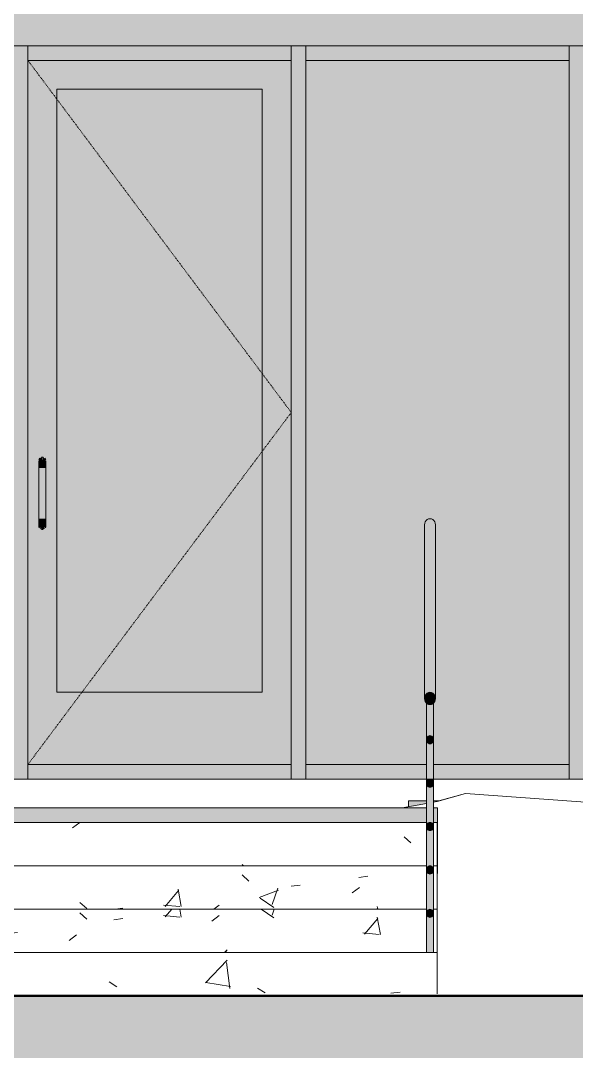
# Model space of a CAD drawing. Header units: inches. Extents: x 1750 to 7619, y -360 to 620.
# Drawn here: x 5847.7 to 5924.5, y -37.7 to 104.9 of the extents above; entities that cross this region are included whole.
import ezdxf

# ---------------------------------------------------------------- set-up
doc = ezdxf.new("R2010")
doc.units = ezdxf.units.IN
doc.header["$MEASUREMENT"] = 0
for name, pattern in [('Aligning Line 1_8_', [0.25, 0.125, -0.125]), ('Dash 1_16_', [0.125, 0.0625, -0.0625]), ('Grid Line 1_2_', [0.875, 0.5, -0.125, 0.125, -0.125])]:
    doc.linetypes.add(name, pattern=pattern)
for name, color, linetype, lineweight in [('0-4', 10, 'Continuous', 5), ('A-DOOR', 31, 'Continuous', 13), ('A-DOOR-1', 31, 'Continuous', 9), ('A-DOOR-2', 31, 'Dash 1_16_', 9), ('A-DOOR-FRAM', 31, 'Continuous', 9), ('A-DOOR-FRAM-1', 31, 'Continuous', 13), ('A-DOOR-GLAZ-1', 31, 'Continuous', 13), ('A-FLOR', 192, 'Continuous', 13), ('A-FLOR-4', 192, 'Continuous', 5), ('A-FLOR-HRAL', 11, 'Continuous', 9), ('A-FLOR-LEVL-1', 51, 'Grid Line 1_2_', 9), ('A-GLAZ-CURT', 52, 'Continuous', 9), ('A-GLAZ-CWMG', 51, 'Continuous', 9), ('A-WALL-PATT-1', 251, 'Continuous', 9), ('C-TOPO', 7, 'Continuous', 9), ('C-TOPO-1', 250, 'Continuous', 50), ('G-ANNO-SYMB', 111, 'Aligning Line 1_8_', 9), ('G-ANNO-SYMB-2', 147, 'Aligning Line 1_8_', 9), ('S-FNDN-2', 9, 'Continuous', 5), ('S-FNDN-3', 50, 'Continuous', 13), ('S-STRS', 31, 'Continuous', 9), ('S-STRS-1', 251, 'Continuous', 9)]:
    doc.layers.add(name, color=color, linetype=linetype, lineweight=lineweight)

# ---------------------------------------------------------------- blocks, each defined once
blk = doc.blocks.new('CTR - 2nd Phase_rvt-2-BUILDING ELEVATION - NORTH')
at = {"layer": 'A-FLOR-LEVL-1'}
for p, q in [((-12558.48, 0), (-9609.49, 0)), ((-12558.48, -30), (-9609.49, -30))]:
    blk.add_line(p, q, dxfattribs=at)
blk = doc.blocks.new('CTR  - Topography_rvt-2-BUILDING ELEVATION - NORTH')
at = {"layer": 'C-TOPO'}
h = blk.add_hatch(dxfattribs=at)
h.set_pattern_fill('FP_65', color=256, style=0, pattern_type=2)
h.set_pattern_definition([(0, (12, 0), (24, 24), [24, -24]), (0, (12, 9), (24, 24), [24, -24]), (0, (12, 18), (24, 24), [24, -24]), (90, (15, 21), (-24, 24), [24, -24]), (90, (24, 21), (-24, 24), [24, -24]), (90, (33, 21), (-24, 24), [24, -24])])
h.paths.add_polyline_path([(-10823.04, -206.54), (-9706.16, -206.54), (-9706.16, 4.74), (-9718.03, 4.58), (-9757.05, 2.34), (-9768.24, 2.24), (-9791.25, 0.22), (-9799.61, -1), (-9821.95, -1), (-9826.28, -1.52), (-9893.34, -4.3), (-9896.52, -5.01), (-9915.25, -12.61), (-9950.42, -20.49), (-9956.61, -23), (-10060.1, -17.59), (-10091.21, -21.29), (-10136.73, -22.08), (-10164.02, -22.65), (-10280.77, -24.57), (-10370.76, -26.59), (-10412.87, -26.71), (-10450.41, -27.55), (-10486.95, -27.6), (-10517.54, -27.24), (-10526.34, -27.22), (-10534.89, -27.12), (-10585.35, -27.54), (-10642.59, -27.26), (-10678.15, -26.98), (-10823.04, -29.95), (-10859.39, -30), (-12461.79, -30), (-12461.79, -206.54), (-10839.09, -206.54)], flags=0)
for p, q in [((-11299.01, -3.1), (-11295.09, -2)), ((-11295.09, -2), (-11298.78, -3.03)), ((-11298.78, -3.03), (-11295.09, -2)), ((-11295.09, -2), (-11200.11, -9)), ((-11303.85, -4), (-11300.51, -3.38)), ((-11299.51, -3.19), (-11299.01, -3.1)), ((-11298.78, -3.03), (-11299.01, -3.01)), ((-11299.01, -3.01), (-11299.01, -3.1)), ((-11299.01, -3.01), (-11299.01, -3.1)), ((-11299.01, -3.01), (-11299.01, -3.1)), ((-11299.01, -3.01), (-11298.78, -3.03)), ((-11299.01, -3.01), (-11298.78, -3.03)), ((-11298.78, -3.03), (-11299.01, -3.1)), ((-11299.01, -3.1), (-11298.78, -3.03)), ((-11276.33, -30), (-11368.78, -30))]:
    blk.add_line(p, q, dxfattribs=at)
at = {"layer": 'C-TOPO-1'}
blk.add_line((-11276.33, -30), (-11368.78, -30), dxfattribs=at)
blk = doc.blocks.new('CTR - 1st Phase - Common Walls_rvt-2-BUILDING ELEVATION - NORTH')
at = {"layer": 'S-FNDN-2'}
h = blk.add_hatch(color=256, dxfattribs=at)
h.paths.add_polyline_path([(-11084.93, -21.22), (-11082.53, -21.04), (-11089.32, -20.47), (-11085.01, -21.21)], flags=0)
h.paths.add_polyline_path([(-11302.99, -3.84), (-11300.51, -3.38), (-11300.51, -3.01), (-11302.99, -3.01), (-11302.99, -3.1)], flags=0)
h.paths.add_polyline_path([(-11299.51, -3.19), (-11298.78, -3.03), (-11299.51, -3.01), (-11299.51, -3.1)], flags=0)
at = {"layer": 'A-FLOR-LEVL-1'}
for p, q in [((-12558.48, 0), (-9609.49, 0)), ((-12558.48, -30), (-9609.49, -30))]:
    blk.add_line(p, q, dxfattribs=at)
at = {"layer": 'G-ANNO-SYMB-2'}
blk.add_line((-9706.16, 0), (-12461.79, 0), dxfattribs=at)
at = {"layer": 'S-FNDN-3'}
for p, q in [((-11300.51, -3.01), (-11302.99, -3.01)), ((-11302.99, -3.01), (-11302.99, -3.8)), ((-11299.01, -3.01), (-11299.51, -3.01)), ((-11298.78, -3.03), (-11299.01, -3.01))]:
    blk.add_line(p, q, dxfattribs=at)
blk = doc.blocks.new('CTR - 1st Phase -Stairs _ Elevators_rvt-2-BUILDING ELEVATION - NORTH')
at = {"layer": 'A-FLOR-LEVL-1'}
for p, q in [((-12558.48, 0), (-9609.49, 0)), ((-12558.48, -30), (-9609.49, -30))]:
    blk.add_line(p, q, dxfattribs=at)
blk = doc.blocks.new('System Panel - Glazed-2110446-BUILDING ELEVATION - NORTH')
at = {"layer": 'A-GLAZ-CURT'}
blk.add_hatch(color=256, dxfattribs=at).paths.add_polyline_path([(-11242.38, 2), (-11242.38, 99.38), (-11278.78, 99.38), (-11278.78, 2), (-11256.2, 2)], flags=0)
blk = doc.blocks.new('Storefront_Entry_Door-_Single_7051 - Store Front Single Door-2110447-BUILDING ELEVATION - NORTH')
at = {"layer": 'A-DOOR'}
h = blk.add_hatch(color=256, dxfattribs=at)
h.paths.add_polyline_path([(-11353.71, 43), (-11353.58, 43), (-11353.61, 44.46), (-11353.77, 44.46), (-11353.93, 44.35), (-11353.93, 44.31), (-11354.07, 44.05), (-11354.08, 43.81), (-11354.01, 43), (-11353.83, 43)], flags=0)
h.paths.add_polyline_path([(-11353.81, 44.32), (-11353.61, 44.35), (-11353.81, 44.32)], flags=0)
for points in [[(-11353.23, 43), (-11353.1, 43), (-11353.14, 44.19), (-11353.39, 44.46), (-11353.48, 44.48), (-11353.58, 44.41), (-11353.58, 43), (-11353.33, 43)], [(-11354.08, 36), (-11353.58, 36), (-11353.58, 43), (-11354.08, 43), (-11354.08, 39.89)], [(-11353.1, 36), (-11353.08, 36), (-11353.1, 43), (-11353.58, 43), (-11353.58, 36), (-11353.15, 36)]]:
    blk.add_hatch(color=256, dxfattribs=at).paths.add_polyline_path(points, flags=0)
h = blk.add_hatch(color=256, dxfattribs=at)
h.paths.add_polyline_path([(-11353.71, 34.52), (-11353.58, 34.59), (-11353.59, 34.65), (-11353.99, 34.72), (-11353.83, 34.57), (-11353.77, 34.54)], flags=0)
h.paths.add_polyline_path([(-11353.58, 34.64), (-11353.58, 36), (-11354.08, 36), (-11354.07, 35.68), (-11354.05, 34.91), (-11353.95, 34.76), (-11353.59, 34.65)], flags=0)
h = blk.add_hatch(color=256, dxfattribs=at)
h.paths.add_polyline_path([(-11353.45, 34.52), (-11353.23, 34.65), (-11353.17, 34.77), (-11353.58, 34.64), (-11353.58, 34.54)], flags=0)
h.paths.add_polyline_path([(-11353.58, 34.64), (-11353.15, 34.82), (-11353.09, 35.08), (-11353.08, 35.34), (-11353.1, 36), (-11353.58, 36), (-11353.58, 34.65)], flags=0)
at = {"layer": 'A-DOOR-FRAM-1'}
h = blk.add_hatch(color=256, dxfattribs=at)
h.paths.add_polyline_path([(-11342.32, 2), (-11319.18, 2), (-11319.18, 99.38), (-11355.58, 99.38), (-11355.58, 2), (-11351.58, 2)], flags=0)
h.paths.add_polyline_path([(-11342.32, 12), (-11351.58, 12), (-11351.58, 95.38), (-11323.18, 95.38), (-11323.18, 12)], flags=0)
h.paths.add_polyline_path([(-11353.45, 34.52), (-11353.58, 34.54), (-11353.77, 34.54), (-11353.93, 34.65), (-11354.01, 34.82), (-11354.07, 35.08), (-11354.08, 35.34), (-11354.08, 36), (-11354.05, 44.15), (-11353.81, 44.44), (-11353.68, 44.48), (-11353.48, 44.48), (-11353.39, 44.46), (-11353.23, 44.35), (-11353.23, 44.31), (-11353.09, 44.05), (-11353.08, 43.81), (-11353.08, 43), (-11353.12, 34.9), (-11353.24, 34.64), (-11353.39, 34.54)], flags=0)
h.paths.add_polyline_path([(-11353.35, 44.32), (-11353.54, 44.35), (-11353.39, 44.33)], flags=0)
at = {"layer": 'A-DOOR-GLAZ-1'}
blk.add_hatch(color=256, dxfattribs=at).paths.add_polyline_path([(-11351.58, 12), (-11323.18, 12), (-11323.18, 95.38), (-11351.58, 95.38), (-11351.58, 12.49)], flags=0)
at = {"layer": 'A-DOOR-1'}
for p, q in [((-11354.08, 43), (-11354.08, 36)), ((-11353.08, 36), (-11353.08, 43))]:
    blk.add_line(p, q, dxfattribs=at)
at = {"layer": 'A-DOOR-1', "flags": 128}
for points in [[(-11354.08, 44), (-11354.08, 44), (-11354.08, 44), (-11354.08, 43.99), (-11354.08, 43.99), (-11354.08, 43.98), (-11354.08, 43.97), (-11354.08, 43.96), (-11354.08, 43.95), (-11354.08, 43.94), (-11354.08, 43.92), (-11354.08, 43.9), (-11354.08, 43.89), (-11354.08, 43.87), (-11354.08, 43.85), (-11354.08, 43.83), (-11354.08, 43.8), (-11354.08, 43.78), (-11354.08, 43.75), (-11354.08, 43.72), (-11354.08, 43.7), (-11354.08, 43.67), (-11354.08, 43.64), (-11354.08, 43.61), (-11354.08, 43.57), (-11354.08, 43.54), (-11354.08, 43.51), (-11354.08, 43.47), (-11354.08, 43.44), (-11354.08, 43.4), (-11354.08, 43.36), (-11354.08, 43.32), (-11354.08, 43.29), (-11354.08, 43.25), (-11354.08, 43.21), (-11354.08, 43.17), (-11354.08, 43.13), (-11354.08, 43.09), (-11354.08, 43.05), (-11354.08, 43.01), (-11354.08, 43)], [(-11353.08, 43), (-11353.08, 43.04), (-11353.08, 43.08), (-11353.08, 43.12), (-11353.08, 43.16), (-11353.08, 43.2), (-11353.08, 43.24), (-11353.08, 43.28), (-11353.08, 43.31), (-11353.08, 43.35), (-11353.08, 43.39), (-11353.08, 43.43), (-11353.08, 43.46), (-11353.08, 43.5), (-11353.08, 43.53), (-11353.08, 43.56), (-11353.08, 43.6), (-11353.08, 43.63), (-11353.08, 43.66), (-11353.08, 43.69), (-11353.08, 43.72), (-11353.08, 43.74), (-11353.08, 43.77), (-11353.08, 43.8), (-11353.08, 43.82), (-11353.08, 43.84), (-11353.08, 43.86), (-11353.08, 43.88), (-11353.08, 43.9), (-11353.08, 43.92), (-11353.08, 43.93), (-11353.08, 43.95), (-11353.08, 43.96), (-11353.08, 43.97), (-11353.08, 43.98), (-11353.08, 43.99), (-11353.08, 43.99), (-11353.08, 44), (-11353.08, 44), (-11353.08, 44)], [(-11354.08, 36), (-11354.08, 35.96), (-11354.08, 35.92), (-11354.08, 35.88), (-11354.08, 35.84), (-11354.08, 35.8), (-11354.08, 35.76), (-11354.08, 35.72), (-11354.08, 35.69), (-11354.08, 35.65), (-11354.08, 35.61), (-11354.08, 35.57), (-11354.08, 35.54), (-11354.08, 35.5), (-11354.08, 35.47), (-11354.08, 35.44), (-11354.08, 35.4), (-11354.08, 35.37), (-11354.08, 35.34), (-11354.08, 35.31), (-11354.08, 35.28), (-11354.08, 35.26), (-11354.08, 35.23), (-11354.08, 35.2), (-11354.08, 35.18), (-11354.08, 35.16), (-11354.08, 35.14), (-11354.08, 35.12), (-11354.08, 35.1), (-11354.08, 35.08), (-11354.08, 35.07), (-11354.08, 35.05), (-11354.08, 35.04), (-11354.08, 35.03), (-11354.08, 35.02), (-11354.08, 35.01), (-11354.08, 35.01), (-11354.08, 35), (-11354.08, 35), (-11354.08, 35)], [(-11353.08, 35), (-11353.08, 35), (-11353.08, 35), (-11353.08, 35.01), (-11353.08, 35.01), (-11353.08, 35.02), (-11353.08, 35.03), (-11353.08, 35.04), (-11353.08, 35.05), (-11353.08, 35.06), (-11353.08, 35.08), (-11353.08, 35.1), (-11353.08, 35.11), (-11353.08, 35.13), (-11353.08, 35.15), (-11353.08, 35.17), (-11353.08, 35.2), (-11353.08, 35.22), (-11353.08, 35.25), (-11353.08, 35.28), (-11353.08, 35.3), (-11353.08, 35.33), (-11353.08, 35.36), (-11353.08, 35.39), (-11353.08, 35.43), (-11353.08, 35.46), (-11353.08, 35.49), (-11353.08, 35.53), (-11353.08, 35.56), (-11353.08, 35.6), (-11353.08, 35.64), (-11353.08, 35.68), (-11353.08, 35.71), (-11353.08, 35.75), (-11353.08, 35.79), (-11353.08, 35.83), (-11353.08, 35.87), (-11353.08, 35.91), (-11353.08, 35.95), (-11353.08, 35.99), (-11353.08, 36)]]:
    blk.add_lwpolyline(points, dxfattribs=at)
at = {"layer": 'A-DOOR-1'}
for centre, start, end in [((-11353.58, 44), 135, 165), ((-11353.58, 44), 90, 105), ((-11353.58, 44), 75, 90), ((-11353.58, 44), 15, 45), ((-11353.58, 35), 180, 210), ((-11353.58, 35), 255, 270), ((-11353.58, 35), 270, 285), ((-11353.58, 35), 330, 358.7913)]:
    blk.add_arc(centre, 0.5, start, end, dxfattribs=at)
at = {"layer": 'A-DOOR-2'}
for p, q in [((-11319.18, 50.69), (-11355.58, 99.38)), ((-11355.58, 2), (-11319.18, 50.69))]:
    blk.add_line(p, q, dxfattribs=at)
at = {"layer": 'A-DOOR-FRAM'}
for p, q in [((-11355.58, 99.38), (-11355.58, 2)), ((-11319.18, 99.38), (-11355.58, 99.38)), ((-11319.18, 2), (-11319.18, 99.38)), ((-11351.58, 12), (-11351.58, 95.38)), ((-11351.58, 95.38), (-11323.18, 95.38)), ((-11323.18, 95.38), (-11323.18, 12)), ((-11323.18, 12), (-11351.58, 12)), ((-11355.58, 2), (-11319.18, 2))]:
    blk.add_line(p, q, dxfattribs=at)
blk = doc.blocks.new('Rectangular Mullion - 2_ x 4_ rectangular-1900522-BUILDING ELEVATION - NORTH')
at = {"layer": 'A-GLAZ-CWMG'}
blk.add_hatch(color=256, dxfattribs=at).paths.add_polyline_path([(-11393.98, 0), (-11357.58, 0), (-11357.58, 2), (-11393.98, 2)], flags=0)
for p, q in [((-11393.98, 0), (-11393.98, 2)), ((-11393.98, 2), (-11357.58, 2)), ((-11357.58, 2), (-11357.58, 0)), ((-11393.98, 0), (-11357.58, 0))]:
    blk.add_line(p, q, dxfattribs=at)
blk = doc.blocks.new('Rectangular Mullion - 2_ x 4_ rectangular-V34-BUILDING ELEVATION - NORTH')
at = {"layer": 'A-GLAZ-CWMG'}
h = blk.add_hatch(color=256, dxfattribs=at)
h.paths.add_polyline_path([(-11299.26, 0), (-11280.78, 0), (-11280.78, 2), (-11299.51, 2), (-11299.51, 0)], flags=0)
h.paths.add_polyline_path([(-11310.02, 0), (-11300.51, 0), (-11300.51, 2), (-11317.18, 2), (-11317.18, 0)], flags=0)
for p, q in [((-11317.18, 0), (-11317.18, 2)), ((-11317.18, 2), (-11300.51, 2)), ((-11299.51, 2), (-11280.78, 2)), ((-11280.78, 2), (-11280.78, 0)), ((-11317.18, 0), (-11300.51, 0)), ((-11299.51, 0), (-11280.78, 0))]:
    blk.add_line(p, q, dxfattribs=at)
blk = doc.blocks.new('Rectangular Mullion - 2_ x 4_ rectangular-1900519-BUILDING ELEVATION - NORTH')
at = {"layer": 'A-GLAZ-CWMG'}
blk.add_hatch(color=256, dxfattribs=at).paths.add_polyline_path([(-11342.32, 99.38), (-11319.18, 99.38), (-11319.18, 101.38), (-11355.58, 101.38), (-11355.58, 99.38), (-11351.58, 99.38)], flags=0)
for p, q in [((-11355.58, 99.38), (-11355.58, 101.38)), ((-11319.18, 101.38), (-11355.58, 101.38)), ((-11319.18, 101.38), (-11319.18, 99.38)), ((-11319.18, 99.38), (-11355.58, 99.38))]:
    blk.add_line(p, q, dxfattribs=at)
blk = doc.blocks.new('Rectangular Mullion - 2_ x 4_ rectangular-2110449-BUILDING ELEVATION - NORTH')
at = {"layer": 'A-GLAZ-CWMG'}
blk.add_hatch(color=256, dxfattribs=at).paths.add_polyline_path([(-11355.58, 0), (-11355.58, 101.38), (-11357.58, 101.38), (-11357.58, 0)], flags=0)
for p, q in [((-11357.58, 101.38), (-11355.58, 101.38)), ((-11357.58, 101.38), (-11357.58, 0)), ((-11355.58, 101.38), (-11355.58, 0)), ((-11355.58, 0), (-11357.58, 0))]:
    blk.add_line(p, q, dxfattribs=at)
blk = doc.blocks.new('Railing - 1_-1935892-BUILDING ELEVATION - NORTH')
at = {"layer": 'A-FLOR-HRAL'}
h = blk.add_hatch(color=256, dxfattribs=at)
h.paths.add_polyline_path([(-11300.51, -24), (-11299.51, -24), (-11299.53, -18.72), (-11299.66, -18.97), (-11299.88, -19.12), (-11300, -19.12), (-11300.03, -19.12), (-11300.14, -19.12), (-11300.37, -18.97), (-11300.5, -18.71), (-11300.51, -18.72), (-11300.51, -23.15)], flags=0)
h.paths.add_polyline_path([(-11300.51, -18.3), (-11300.45, -18.15), (-11300.24, -18.03), (-11300.01, -18), (-11299.66, -18.08), (-11299.52, -18.25), (-11299.51, -18.3), (-11299.53, -12.72), (-11299.66, -12.97), (-11299.88, -13.12), (-11300.22, -13.08), (-11300.37, -12.97), (-11300.5, -12.71), (-11300.51, -12.85), (-11300.51, -18)], flags=0)
h.paths.add_polyline_path([(-11300.51, -12.3), (-11300.45, -12.15), (-11300.26, -12.04), (-11299.92, -12), (-11299.76, -12.04), (-11299.53, -12.19), (-11299.51, -12.2), (-11299.54, -6.74), (-11299.66, -6.97), (-11299.89, -7.12), (-11300.2, -7.1), (-11300.37, -6.97), (-11300.5, -6.72), (-11300.51, -6.85), (-11300.51, -12.28)], flags=0)
h.paths.add_polyline_path([(-11300.51, -6.3), (-11300.45, -6.15), (-11300.26, -6.04), (-11299.91, -6.01), (-11299.76, -6.04), (-11299.53, -6.19), (-11299.51, -6.2), (-11299.55, -0.76), (-11299.66, -0.97), (-11299.88, -1.12), (-11300.17, -1.11), (-11300.37, -0.97), (-11300.5, -0.72), (-11300.51, -0.72), (-11300.51, -6.28)], flags=0)
h.paths.add_polyline_path([(-11300.51, -0.3), (-11300.45, -0.14), (-11300.24, -0.03), (-11299.94, -0.01), (-11299.76, -0.04), (-11299.53, -0.22), (-11299.51, -0.22), (-11299.56, 5.21), (-11299.66, 5.03), (-11299.88, 4.88), (-11300.23, 4.92), (-11300.37, 5.03), (-11300.5, 5.28), (-11300.51, 5.28), (-11300.51, -0.22)], flags=0)
h.paths.add_polyline_path([(-11300.51, 5.7), (-11300.45, 5.86), (-11300.26, 5.97), (-11299.98, 6), (-11299.66, 5.92), (-11299.53, 5.79), (-11299.51, 5.8), (-11299.55, 10.49), (-11299.62, 10.41), (-11299.82, 10.32), (-11300.06, 10.3), (-11300.29, 10.34), (-11300.41, 10.41), (-11300.51, 10.45), (-11300.51, 5.8)], flags=0)
h = blk.add_hatch(color=256, dxfattribs=at)
h.paths.add_polyline_path([(-11299.97, 10.3), (-11299.74, 10.34), (-11299.61, 10.42), (-11299.82, 10.32), (-11299.96, 10.3)], flags=0)
h.paths.add_polyline_path([(-11300.07, 10.3), (-11300.25, 10.34), (-11300.13, 10.3)], flags=0)
for p, q in [((-11300.51, 10.56), (-11300.51, -24)), ((-11299.51, -24), (-11299.51, 10.56))]:
    blk.add_line(p, q, dxfattribs=at)
at = {"layer": 'A-FLOR-HRAL', "flags": 128}
for points in [[(-11300.06, 10.29), (-11300.13, 10.3), (-11300.33, 10.35), (-11300.46, 10.45)], [(-11299.56, 10.45), (-11299.7, 10.35), (-11299.9, 10.3), (-11299.97, 10.29)]]:
    blk.add_lwpolyline(points, dxfattribs=at)
blk = doc.blocks.new('Railing - Railing-1935819-BUILDING ELEVATION - NORTH')
at = {"layer": 'A-FLOR-HRAL'}
for points in [[(-11299.51, 5.43), (-11299.56, 5.82), (-11299.81, 5.97), (-11300.05, 6), (-11300.37, 5.92), (-11300.5, 5.79), (-11300.5, 5.58), (-11300.37, 5.83), (-11300.14, 5.98), (-11299.88, 5.98), (-11299.66, 5.83), (-11299.53, 5.58), (-11299.52, 5.51)], [(-11299.92, 4.88), (-11299.8, 4.92), (-11299.66, 5.03), (-11299.53, 5.28), (-11299.53, 5.58), (-11299.66, 5.83), (-11299.89, 5.98), (-11300.22, 5.94), (-11300.37, 5.83), (-11300.5, 5.58), (-11300.5, 5.28), (-11300.37, 5.03), (-11300.14, 4.88), (-11299.98, 4.88)], [(-11300.51, -0.57), (-11300.45, -0.28), (-11300.26, -0.08), (-11300.01, 0), (-11299.76, -0.08), (-11299.58, -0.29), (-11299.51, -0.42), (-11299.55, -0.18), (-11299.86, -0.02), (-11300.09, -0.01), (-11300.27, -0.04), (-11300.5, -0.22), (-11300.51, -0.42)], [(-11299.94, -1.12), (-11299.86, -1.11), (-11299.66, -0.97), (-11299.53, -0.72), (-11299.53, -0.42), (-11299.67, -0.16), (-11299.88, -0.02), (-11300.17, -0.03), (-11300.37, -0.17), (-11300.5, -0.42), (-11300.5, -0.72), (-11300.37, -0.97), (-11300.14, -1.12), (-11300, -1.12)], [(-11300.51, -6.57), (-11300.45, -6.28), (-11300.26, -6.08), (-11300.01, -6), (-11299.76, -6.08), (-11299.58, -6.28), (-11299.51, -6.42), (-11299.54, -6.19), (-11299.84, -6.02), (-11300.04, -6), (-11300.38, -6.09), (-11300.5, -6.19), (-11300.51, -6.42)], [(-11300.07, -7.12), (-11299.83, -7.1), (-11299.66, -6.97), (-11299.53, -6.72), (-11299.53, -6.42), (-11299.66, -6.17), (-11299.88, -6.02), (-11300.19, -6.04), (-11300.37, -6.17), (-11300.5, -6.42), (-11300.5, -6.72), (-11300.37, -6.97), (-11300.14, -7.12)], [(-11300.51, -12.57), (-11300.45, -12.28), (-11300.26, -12.08), (-11300.01, -12), (-11299.76, -12.08), (-11299.58, -12.28), (-11299.51, -12.42), (-11299.53, -12.19), (-11299.81, -12.03), (-11300.03, -12), (-11300.37, -12.08), (-11300.5, -12.19), (-11300.51, -12.42)], [(-11299.88, -13.12), (-11299.66, -12.97), (-11299.53, -12.71), (-11299.53, -12.42), (-11299.66, -12.17), (-11299.88, -12.02), (-11300.22, -12.05), (-11300.37, -12.17), (-11300.5, -12.43), (-11300.5, -12.72), (-11300.37, -12.97), (-11300.14, -13.12), (-11299.98, -13.12)], [(-11300.51, -18.57), (-11300.45, -18.28), (-11300.26, -18.08), (-11300.01, -18), (-11299.76, -18.08), (-11299.58, -18.29), (-11299.51, -18.42), (-11299.53, -18.19), (-11299.83, -18.02), (-11300.02, -18), (-11300.37, -18.08), (-11300.51, -18.25), (-11300.51, -18.3)], [(-11300, -19.12), (-11299.88, -19.12), (-11299.66, -18.97), (-11299.53, -18.72), (-11299.53, -18.42), (-11299.66, -18.17), (-11299.88, -18.02), (-11300.14, -18.02), (-11300.37, -18.17), (-11300.5, -18.42), (-11300.5, -18.72), (-11300.37, -18.97), (-11300.14, -19.12), (-11300.03, -19.1), (-11300, -19.1)]]:
    blk.add_hatch(color=256, dxfattribs=at).paths.add_polyline_path(points, flags=0)
for p, q in [((-11300.51, 6.49), (-11300.51, 5.43)), ((-11299.51, 5.43), (-11299.51, 6.49)), ((-11300.51, 0.5), (-11300.51, -0.57)), ((-11299.51, -0.57), (-11299.51, 0.5)), ((-11300.51, -5.5), (-11300.51, -6.57)), ((-11299.51, -6.57), (-11299.51, -5.5)), ((-11300.51, -11.5), (-11300.51, -12.57)), ((-11299.51, -12.57), (-11299.51, -11.5)), ((-11300.51, -17.49), (-11300.51, -18.57)), ((-11299.51, -18.57), (-11299.51, -17.49))]:
    blk.add_line(p, q, dxfattribs=at)
at = {"layer": 'A-FLOR-HRAL', "flags": 128}
for points in [[(-11299.51, 5.43), (-11299.53, 5.58), (-11299.58, 5.72), (-11299.66, 5.83), (-11299.76, 5.92), (-11299.88, 5.98), (-11300.01, 6), (-11300.14, 5.98), (-11300.26, 5.92), (-11300.37, 5.83), (-11300.45, 5.72), (-11300.5, 5.58), (-11300.51, 5.43)], [(-11300.51, 5.43), (-11300.5, 5.28), (-11300.45, 5.15), (-11300.37, 5.03), (-11300.26, 4.94), (-11300.14, 4.88), (-11300.01, 4.86), (-11299.88, 4.88), (-11299.76, 4.94), (-11299.66, 5.03), (-11299.58, 5.15), (-11299.53, 5.28), (-11299.51, 5.43)], [(-11299.51, -0.57), (-11299.53, -0.42), (-11299.58, -0.28), (-11299.66, -0.17), (-11299.76, -0.08), (-11299.88, -0.02), (-11300.01, 0), (-11300.14, -0.02), (-11300.26, -0.08), (-11300.37, -0.17), (-11300.45, -0.28), (-11300.5, -0.42), (-11300.51, -0.57)], [(-11300.51, -0.57), (-11300.5, -0.72), (-11300.45, -0.85), (-11300.37, -0.97), (-11300.26, -1.06), (-11300.14, -1.12), (-11300.01, -1.14), (-11299.88, -1.12), (-11299.76, -1.06), (-11299.66, -0.97), (-11299.58, -0.85), (-11299.53, -0.72), (-11299.51, -0.57)], [(-11299.51, -6.57), (-11299.53, -6.42), (-11299.58, -6.28), (-11299.66, -6.17), (-11299.76, -6.08), (-11299.88, -6.02), (-11300.01, -6), (-11300.14, -6.02), (-11300.26, -6.08), (-11300.37, -6.17), (-11300.45, -6.28), (-11300.5, -6.42), (-11300.51, -6.57)], [(-11300.51, -6.57), (-11300.5, -6.72), (-11300.45, -6.85), (-11300.37, -6.97), (-11300.26, -7.06), (-11300.14, -7.12), (-11300.01, -7.14), (-11299.88, -7.12), (-11299.76, -7.06), (-11299.66, -6.97), (-11299.58, -6.85), (-11299.53, -6.72), (-11299.51, -6.57)], [(-11299.51, -12.57), (-11299.53, -12.42), (-11299.58, -12.28), (-11299.66, -12.17), (-11299.76, -12.08), (-11299.88, -12.02), (-11300.01, -12), (-11300.14, -12.02), (-11300.26, -12.08), (-11300.37, -12.17), (-11300.45, -12.28), (-11300.5, -12.42), (-11300.51, -12.57)], [(-11300.51, -12.57), (-11300.5, -12.72), (-11300.45, -12.85), (-11300.37, -12.97), (-11300.26, -13.06), (-11300.14, -13.12), (-11300.01, -13.14), (-11299.88, -13.12), (-11299.76, -13.06), (-11299.66, -12.97), (-11299.58, -12.85), (-11299.53, -12.72), (-11299.51, -12.57)], [(-11299.51, -18.57), (-11299.53, -18.42), (-11299.58, -18.28), (-11299.66, -18.17), (-11299.76, -18.08), (-11299.88, -18.02), (-11300.01, -18), (-11300.14, -18.02), (-11300.26, -18.08), (-11300.37, -18.17), (-11300.45, -18.28), (-11300.5, -18.42), (-11300.51, -18.57)], [(-11300.51, -18.57), (-11300.5, -18.72), (-11300.45, -18.85), (-11300.37, -18.97), (-11300.26, -19.06), (-11300.14, -19.12), (-11300.01, -19.14), (-11299.88, -19.12), (-11299.76, -19.06), (-11299.66, -18.97), (-11299.58, -18.85), (-11299.53, -18.72), (-11299.51, -18.57)]]:
    blk.add_lwpolyline(points, dxfattribs=at)
blk.add_blockref('Railing - 1_-1935892-BUILDING ELEVATION - NORTH', (0, 0))
blk = doc.blocks.new('Top Rail Type - Top Rail_Internal_-1935829-BUILDING ELEVATION - NORTH')
at = {"layer": 'A-FLOR-HRAL'}
for points in [[(-11299.26, 11.15), (-11299.29, 35.37), (-11299.36, 35.57), (-11299.48, 35.75), (-11299.64, 35.89), (-11299.82, 35.97), (-11300.01, 36), (-11300.21, 35.97), (-11300.39, 35.89), (-11300.54, 35.75), (-11300.66, 35.57), (-11300.74, 35.37), (-11300.76, 35.15), (-11300.74, 11.37), (-11300.66, 11.57), (-11300.45, 11.83), (-11300.26, 11.94), (-11300.06, 11.99), (-11299.96, 11.99), (-11299.7, 11.92), (-11299.56, 11.82), (-11299.48, 11.75), (-11299.36, 11.57), (-11299.28, 11.24)], [(-11300.01, 10.29), (-11299.69, 10.38), (-11299.53, 10.5), (-11299.47, 10.56), (-11299.36, 10.72), (-11299.29, 10.92), (-11299.28, 11.24), (-11299.29, 11.37), (-11299.36, 11.57), (-11299.6, 11.85), (-11299.76, 11.94), (-11299.96, 11.99), (-11300.14, 11.98), (-11300.34, 11.91), (-11300.5, 11.79), (-11300.54, 11.75), (-11300.66, 11.57), (-11300.75, 11.24), (-11300.76, 11.15), (-11300.74, 10.92), (-11300.61, 10.63), (-11300.42, 10.44), (-11300.26, 10.34), (-11300.06, 10.3)]]:
    blk.add_hatch(color=256, dxfattribs=at).paths.add_polyline_path(points, flags=0)
for p, q in [((-11300.76, 35.15), (-11300.76, 11.15)), ((-11299.26, 11.15), (-11299.26, 35.15))]:
    blk.add_line(p, q, dxfattribs=at)
at = {"layer": 'A-FLOR-HRAL', "flags": 128}
for points in [[(-11300.76, 35.15), (-11300.74, 35.37), (-11300.66, 35.57), (-11300.54, 35.75), (-11300.39, 35.89), (-11300.21, 35.97), (-11300.01, 36), (-11299.82, 35.97), (-11299.64, 35.89), (-11299.48, 35.75), (-11299.36, 35.57), (-11299.29, 35.37), (-11299.26, 35.15)], [(-11299.26, 11.15), (-11299.29, 11.37), (-11299.36, 11.57), (-11299.48, 11.75), (-11299.64, 11.89), (-11299.82, 11.97), (-11300.01, 12), (-11300.21, 11.97), (-11300.39, 11.89), (-11300.54, 11.75), (-11300.66, 11.57), (-11300.74, 11.37), (-11300.76, 11.15)], [(-11300.76, 11.15), (-11300.74, 10.92), (-11300.66, 10.72), (-11300.54, 10.54), (-11300.39, 10.41), (-11300.21, 10.32), (-11300.01, 10.29), (-11299.82, 10.32), (-11299.64, 10.41), (-11299.48, 10.54), (-11299.36, 10.72), (-11299.29, 10.92), (-11299.26, 11.15)]]:
    blk.add_lwpolyline(points, dxfattribs=at)

msp = doc.modelspace()

# ---------------------------------------------------------------- hatches: boundary and pattern name
at = {"layer": 'A-FLOR-4'}
h = msp.add_hatch(color=256, dxfattribs=at)
h.paths.add_polyline_path([(5769.2463, -16), (5770.8463, -16), (5770.8463, -6), (5771.3463, -6), (5771.3463, -4), (5769.2463, -4), (5769.2463, -11.686)], flags=0)
h.paths.add_polyline_path([(5905.2463, -13.065), (5905.2213, -4), (5904.7213, -4), (5904.7213, -6), (5905.2213, -6), (5905.2247, -13.065)], flags=0)
h.paths.add_polyline_path([(5851.1543, -6), (5903.7213, -6), (5903.7213, -4), (5772.3463, -4), (5772.3463, -6), (5840.3902, -6)], flags=0)
at = {"layer": 'A-WALL-PATT-1'}
h = msp.add_hatch(dxfattribs=at)
h.set_pattern_fill('FP_83', color=256, style=0, pattern_type=2)
h.set_pattern_definition([(0, (5775.1587, -29.2), (0, 4), []), (90, (5775.159, -29.2), (-8, 8), [4, -28]), (90, (5791.159, -25.2), (-8, 8), [4, -28])])
h.paths.add_polyline_path([(6238.0463, 75.5), (6264.6223, 68.548), (6240.3866, 74.8867)], flags=0)
h.paths.add_polyline_path([(5775.1588, -4), (5804.2588, -4), (5804.2588, 101.375), (6039.6463, 101.375), (6039.6463, 0), (6018.6713, 0), (6018.6713, -4), (6191.1213, -4), (6191.1213, 36), (6193.6213, 36), (6193.6213, 85.375), (6231.6463, 85.375), (6231.6463, 73.832), (6238.0463, 75.5), (6277.0463, 65.2384), (6277.0463, 56.8187), (6252.4655, 68.548), (6276.9372, 56.7493), (6254.3098, 50.7957), (6240.7697, 71.2901), (6254.0463, 50.767), (6231.6463, 50.767), (6231.6463, 36), (6308.4463, 36), (6308.4463, 85.375), (6346.4713, 85.375), (6346.4713, 0.5), (6329.7713, 0.5), (6329.7713, -0.75), (6380.7064, -0.75), (6383.7463, -0.224), (6383.713, 10.5729), (6383.5968, 10.7422), (6383.5219, 10.9444), (6383.4963, 11.3785), (6383.5219, 35.3785), (6383.5968, 35.5807), (6383.716, 35.7544), (6383.8713, 35.8877), (6384.0522, 35.9714), (6384.2463, 36), (6384.4405, 35.9714), (6384.6213, 35.8877), (6384.7767, 35.7544), (6384.8959, 35.5807), (6384.9708, 35.3785), (6384.9963, 35.1615), (6384.9708, 10.9444), (6384.8959, 10.7422), (6384.7463, 10.4645), (6384.7463, -0.0826), (6385.2463, 0), (6980.6062, -0.04), (6980.9463, -0.1254), (6980.913, 10.5729), (6980.7968, 10.7422), (6980.7219, 10.9444), (6980.6963, 11.3785), (6980.7219, 35.3785), (6980.7968, 35.5807), (6980.916, 35.7544), (6981.0713, 35.8877), (6981.394, 35.9923), (6981.4463, 36), (6981.6405, 35.9714), (6981.8213, 35.8877), (6981.9767, 35.7544), (6982.0959, 35.5807), (6982.1708, 35.3785), (6982.1963, 35.1615), (6982.1708, 10.9444), (6982.0959, 10.7422), (6981.9463, 10.4588), (6981.9463, -0.3763), (6983.0026, -0.6414), (6983.0243, -0.75), (7035.9213, -0.75), (7035.9213, 0.5), (6999.8338, 0.5), (6999.8338, 85.375), (7037.8588, 85.375), (7037.8588, 36), (7038.2338, 36), (7038.2338, 85.375), (7076.2588, 85.375), (7076.2588, 36), (7114.8463, 36), (7114.8463, 85.375), (7152.8713, 85.375), (7152.8713, 70.3901), (7172.4463, 75.5), (7194.1463, 69.831), (7194.1463, 108.375), (5775.1588, 108.375), (5775.1588, -3.0895)], flags=0)
h.paths.add_polyline_path([(6173.8963, 0.5), (6135.8713, 0.5), (6135.8713, 85.375), (6173.8963, 85.375), (6173.8963, 1)], flags=0)
h.paths.add_polyline_path([(6405.51, 0.5), (6385.2463, 0.5), (6385.2463, 85.375), (6423.2713, 85.375), (6423.2713, 0.5), (6410.8921, 0.5)], flags=0)
h.paths.add_polyline_path([(6692.4463, 0.5), (6692.4463, 85.375), (6730.4713, 85.3371), (6730.4713, 0.5), (6694.4463, 0.5)], flags=0)
h.paths.add_polyline_path([(6615.4117, 0.5), (6577.4338, 0.5), (6577.4338, 85.375), (6615.4588, 85.375), (6615.4588, 0.5)], flags=0)
h.paths.add_polyline_path([(6566.9728, 0.5), (6539.0338, 0.5), (6539.0338, 85.375), (6577.0588, 85.375), (6577.0588, 0.5), (6572.3549, 0.5)], flags=0)
h.paths.add_polyline_path([(6731.2213, 0.5), (6731.2213, 85.375), (6769.2463, 85.375), (6769.2463, 0.5), (6733.2213, 0.5)], flags=0)
h.paths.add_polyline_path([(6923.2213, 0.5), (6923.2213, 85.375), (6961.2463, 85.375), (6961.2463, 0.5), (6924.5131, 0.5)], flags=0)
h.paths.add_polyline_path([(6458.2588, 4), (6428.2588, 4), (6428.2588, 34), (6458.2588, 34), (6458.2588, 5.0382)], flags=0)
h.paths.add_polyline_path([(6815.1405, 4), (6812.2338, 4), (6812.2338, 34), (6842.2338, 34), (6842.2338, 4), (6817.5792, 4)], flags=0)
h.paths.add_polyline_path([(7176.5341, 36), (7194.1463, 36), (7194.1463, 52.2261), (7188.7098, 50.7957), (7175.1697, 71.2901), (7188.4463, 50.767), (7156.4649, 50.7957), (7169.6749, 71.2901), (7156.1829, 50.7957), (7152.8713, 51.667), (7152.8713, 36), (7175.1494, 36)], flags=0)
h.paths.add_polyline_path([(7194.1463, 65.0377), (7194.1463, 65.1055), (7186.8655, 68.548), (7188.4463, 67.7858)], flags=0)
h.paths.add_polyline_path([(6231.6463, 65.6068), (6235.2749, 71.2901), (6231.6463, 65.7783)], flags=0)
h.paths.add_polyline_path([(7152.8713, 66.0622), (7157.933, 68.548), (7152.8713, 66.1234)], flags=0)
h.paths.add_polyline_path([(7194.1463, 69.7904), (7194.1463, 69.813), (7188.4463, 71.2901)], flags=0)
at = {"layer": 'S-STRS-1'}
h = msp.add_hatch(dxfattribs=at)
h.set_pattern_fill('FP_80', color=256, style=0, pattern_type=2)
h.set_pattern_definition([(49.781, (17216.236, 13.82), (27.542763, -2.39092), [2.867, -31.537]), (355.038, (17216.236, 13.82), (-5.32791, 28.66125), [2.304, -25.343]), (100.531, (17218.53, 13.62), (22.214947, 26.26965), [2.429, -26.723]), (45.962, (17216.236, 21.44), (40.98173, -6.30683), [4.303, -47.329]), (96.687, (17219.65, 20.915), (35.89096, 37.11785), [3.643, -40.078]), (351.251, (17216.236, 21.44), (35.89144, 37.11759), [3.455, -38.009]), (20.852, (17220.076, 19.535), (22.920947, -15.340956), [2.877, -31.649]), (326.206, (17220.076, 19.535), (9.34303, 27.63074), [2.298, -25.283]), (71.317, (17221.986, 18.257), (32.26478, 12.28913), [2.431, -26.737]), (37.286, (17216.236, 13.82), (0.4672936, 12.684528), [1.264, -23.702, 1.264, -24.391, -25.367]), (37.286, (17216.236, 13.82), (0.4672936, 12.684528), [-50.62, 1.264, -24.104]), (7.443, (17216.236, 13.82), (10.101368, 15.028153), [1.267, -13.4, 1.267, -23.191, -9.695]), (7.443, (17216.236, 13.82), (10.101368, 15.028153), [-39.124, 1.267, -8.428]), (327.701, (17207.673, 13.82), (20.498663, -0.85914), [1.264, -8.314, 1.264, -28.621, -39.656]), (327.701, (17207.673, 13.82), (20.498663, -0.85914), [-39.464, 1.264, -38.391]), (317.721, (17203.833, 13.82), (22.394505, 3.814535), [1.263, -11.173, 1.263, -18.558, -28.125]), (317.721, (17203.833, 13.82), (22.394505, 3.814535), [-32.257, 1.263, -26.862])])
h.paths.add_polyline_path([(5770.8463, -12), (5771.3463, -12), (5771.3463, -6), (5770.8463, -6), (5770.8463, -11.686)], flags=0)
h.paths.add_polyline_path([(5772.3463, -12), (5903.7213, -12), (5903.7213, -6), (5772.3463, -6), (5772.3463, -11.686)], flags=0)
h.paths.add_polyline_path([(5905.2213, -12), (5905.2213, -6), (5904.7213, -6), (5904.7213, -12), (5904.9753, -12)], flags=0)
h = msp.add_hatch(dxfattribs=at)
h.set_pattern_fill('FP_79', color=256, style=0, pattern_type=2)
h.set_pattern_definition([(49.781, (17216.236, 12.374), (27.542763, -2.39092), [2.867, -31.537]), (355.038, (17216.236, 12.374), (-5.32791, 28.66125), [2.304, -25.343]), (100.531, (17218.53, 12.174), (22.214947, 26.26965), [2.429, -26.723]), (45.962, (17216.236, 19.994), (40.98173, -6.30683), [4.303, -47.329]), (96.687, (17219.65, 19.47), (35.89096, 37.11785), [3.643, -40.078]), (351.251, (17216.236, 19.994), (35.89144, 37.11759), [3.455, -38.009]), (20.852, (17220.076, 18.09), (22.920947, -15.340956), [2.877, -31.649]), (326.206, (17220.076, 18.09), (9.34303, 27.63074), [2.298, -25.283]), (71.317, (17221.986, 16.81), (32.26478, 12.28913), [2.431, -26.737]), (37.286, (17216.236, 12.374), (0.4672936, 12.684528), [1.264, -23.702, 1.264, -24.391, -25.367]), (37.286, (17216.236, 12.374), (0.4672936, 12.684528), [-50.62, 1.264, -24.104]), (7.443, (17216.236, 12.374), (10.101368, 15.028153), [1.267, -13.4, 1.267, -23.191, -9.695]), (7.443, (17216.236, 12.374), (10.101368, 15.028153), [-39.124, 1.267, -8.428]), (327.701, (17207.673, 12.374), (20.498663, -0.85914), [1.264, -8.314, 1.264, -28.621, -39.656]), (327.701, (17207.673, 12.374), (20.498663, -0.85914), [-39.464, 1.264, -38.391]), (317.721, (17203.833, 12.374), (22.394505, 3.814535), [1.263, -11.173, 1.263, -18.558, -28.125]), (317.721, (17203.833, 12.374), (22.394505, 3.814535), [-32.257, 1.263, -26.862])])
h.paths.add_polyline_path([(5861.9185, -18), (5903.7213, -18), (5903.7213, -12), (5772.3463, -12), (5772.3463, -18), (5840.3902, -18)], flags=0)
h.paths.add_polyline_path([(5771.3463, -18), (5771.3463, -12), (5770.8463, -12), (5770.8463, -18)], flags=0)
h.paths.add_polyline_path([(5905.2213, -18), (5905.2213, -12), (5904.7213, -12), (5904.7213, -18), (5904.9753, -18)], flags=0)
h = msp.add_hatch(dxfattribs=at)
h.set_pattern_fill('FP_78', color=256, style=0, pattern_type=2)
h.set_pattern_definition([(49.781, (17216.236, 10.927), (27.542763, -2.39092), [2.867, -31.537]), (355.038, (17216.236, 10.927), (-5.32791, 28.66125), [2.304, -25.343]), (100.531, (17218.53, 10.728), (22.214947, 26.26965), [2.429, -26.723]), (45.962, (17216.236, 18.548), (40.98173, -6.30683), [4.303, -47.329]), (96.687, (17219.65, 18.022), (35.89096, 37.11785), [3.643, -40.078]), (351.251, (17216.236, 18.55), (35.89144, 37.11759), [3.455, -38.009]), (20.852, (17220.076, 16.643), (22.920947, -15.340956), [2.877, -31.649]), (326.206, (17220.076, 16.643), (9.34303, 27.63074), [2.298, -25.283]), (71.317, (17221.986, 15.364), (32.26478, 12.28913), [2.431, -26.737]), (37.286, (17216.236, 10.927), (0.4672936, 12.684528), [1.264, -23.702, 1.264, -24.391, -25.367]), (37.286, (17216.236, 10.927), (0.4672936, 12.684528), [-50.62, 1.264, -24.104]), (7.443, (17216.236, 10.927), (10.101368, 15.028153), [1.267, -13.4, 1.267, -23.191, -9.695]), (7.443, (17216.236, 10.927), (10.101368, 15.028153), [-39.124, 1.267, -8.428]), (327.701, (17207.673, 10.927), (20.498663, -0.85914), [1.264, -8.314, 1.264, -28.621, -39.656]), (327.701, (17207.673, 10.927), (20.498663, -0.85914), [-39.464, 1.264, -38.391]), (317.721, (17203.833, 10.927), (22.394505, 3.814535), [1.263, -11.173, 1.263, -18.558, -28.125]), (317.721, (17203.833, 10.927), (22.394505, 3.814535), [-32.257, 1.263, -26.862])])
h.paths.add_polyline_path([(5892.1678, -24), (5903.7213, -24), (5903.7213, -18), (5772.3463, -18), (5772.3463, -24), (5861.9185, -24)], flags=0)
h.paths.add_polyline_path([(5771.3463, -24), (5771.3463, -18), (5770.8463, -18), (5770.8463, -24)], flags=0)
h.paths.add_polyline_path([(5904.7213, -24), (5905.2213, -24), (5905.2213, -18), (5904.7213, -18), (5904.7213, -23.148)], flags=0)
h = msp.add_hatch(dxfattribs=at)
h.set_pattern_fill('FP_77', color=256, style=0, pattern_type=2)
h.set_pattern_definition([(49.781, (17216.236, 9.48), (27.542763, -2.39092), [2.867, -31.537]), (355.038, (17216.236, 9.48), (-5.32791, 28.66125), [2.304, -25.343]), (100.531, (17218.53, 9.282), (22.214947, 26.26965), [2.429, -26.723]), (45.962, (17216.236, 17.102), (40.98173, -6.30683), [4.303, -47.329]), (96.687, (17219.65, 16.576), (35.89096, 37.11785), [3.643, -40.078]), (351.251, (17216.236, 17.1), (35.89144, 37.11759), [3.455, -38.009]), (20.852, (17220.076, 15.197), (22.920947, -15.340956), [2.877, -31.649]), (326.206, (17220.076, 15.197), (9.34303, 27.63074), [2.298, -25.283]), (71.317, (17221.986, 13.918), (32.26478, 12.28913), [2.431, -26.737]), (37.286, (17216.236, 9.481), (0.4672936, 12.684528), [1.264, -23.702, 1.264, -24.391, -25.367]), (37.286, (17216.236, 9.481), (0.4672936, 12.684528), [-50.62, 1.264, -24.104]), (7.443, (17216.236, 9.481), (10.101368, 15.028153), [1.267, -13.4, 1.267, -23.191, -9.695]), (7.443, (17216.236, 9.481), (10.101368, 15.028153), [-39.124, 1.267, -8.428]), (327.701, (17207.673, 9.481), (20.498663, -0.85914), [1.264, -8.314, 1.264, -28.621, -39.656]), (327.701, (17207.673, 9.481), (20.498663, -0.85914), [-39.464, 1.264, -38.391]), (317.721, (17203.833, 9.481), (22.394505, 3.814535), [1.263, -11.173, 1.263, -18.558, -28.125]), (317.721, (17203.833, 9.481), (22.394505, 3.814535), [-32.257, 1.263, -26.862])])
h.paths.add_polyline_path([(5770.8463, -30), (5772.634, -30), (5774.2018, -29.7245), (5905.2213, -29.7245), (5905.2213, -24), (5770.8463, -24), (5770.8463, -28.7709)], flags=0)

# ---------------------------------------------------------------- linework, layer by layer
at = {"layer": 'A-FLOR'}
for p, q in [((5772.3463, -4), (5903.7213, -4)), ((5904.7213, -4), (5905.2463, -4)), ((5905.2463, -4), (5905.2463, -13.065))]:
    msp.add_line(p, q, dxfattribs=at)
at = {"layer": 'A-FLOR-LEVL-1'}
for p, q in [((4646.5044, 0), (7593.9954, 0)), ((4646.5044, -30), (7593.9954, -30))]:
    msp.add_line(p, q, dxfattribs=at)
at = {"layer": 'G-ANNO-SYMB'}
msp.add_line((7498.075, 0), (4742.443, 0), dxfattribs=at)
at = {"layer": 'S-STRS'}
for p, q in [((5772.3463, -6), (5903.7213, -6)), ((5904.7213, -6), (5905.2213, -6)), ((5905.2213, -6), (5905.2213, -12)), ((5772.3463, -12), (5903.7213, -12)), ((5904.7213, -12), (5905.2213, -12)), ((5905.2213, -12), (5905.2213, -18)), ((5772.3463, -18), (5903.7213, -18)), ((5904.7213, -18), (5905.2213, -18)), ((5905.2213, -18), (5905.2213, -24)), ((5905.2213, -24), (5770.8463, -24)), ((5905.2213, -29.7245), (5905.2213, -24))]:
    msp.add_line(p, q, dxfattribs=at)

# ---------------------------------------------------------------- block references
at = {"layer": '0-4'}
for name in ['CTR - 2nd Phase_rvt-2-BUILDING ELEVATION - NORTH', 'CTR - 1st Phase - Common Walls_rvt-2-BUILDING ELEVATION - NORTH', 'CTR - 1st Phase -Stairs _ Elevators_rvt-2-BUILDING ELEVATION - NORTH', 'CTR  - Topography_rvt-2-BUILDING ELEVATION - NORTH']:
    msp.add_blockref(name, (17204.2357, 0), dxfattribs=at)
at = {"layer": 'A-DOOR'}
msp.add_blockref('Storefront_Entry_Door-_Single_7051 - Store Front Single Door-2110447-BUILDING ELEVATION - NORTH', (17204.2357, 0), dxfattribs=at)
at = {"layer": 'A-FLOR-HRAL'}
for name in ['Top Rail Type - Top Rail_Internal_-1935829-BUILDING ELEVATION - NORTH', 'Railing - Railing-1935819-BUILDING ELEVATION - NORTH']:
    msp.add_blockref(name, (17204.2357, 0), dxfattribs=at)
at = {"layer": 'A-GLAZ-CURT'}
msp.add_blockref('System Panel - Glazed-2110446-BUILDING ELEVATION - NORTH', (17165.8373, 0), dxfattribs=at)
at = {"layer": 'A-GLAZ-CWMG'}
for name, p in [('Rectangular Mullion - 2_ x 4_ rectangular-2110449-BUILDING ELEVATION - NORTH', (17204.2357, 0)), ('Rectangular Mullion - 2_ x 4_ rectangular-1900519-BUILDING ELEVATION - NORTH', (17204.2357, 0)), ('Rectangular Mullion - 2_ x 4_ rectangular-2110449-BUILDING ELEVATION - NORTH', (17242.6342, 0)), ('Rectangular Mullion - 2_ x 4_ rectangular-1900519-BUILDING ELEVATION - NORTH', (17242.6342, 0)), ('Rectangular Mullion - 2_ x 4_ rectangular-2110449-BUILDING ELEVATION - NORTH', (17281.0326, 0)), ('Rectangular Mullion - 2_ x 4_ rectangular-1900522-BUILDING ELEVATION - NORTH', (17242.6342, 0)), ('Rectangular Mullion - 2_ x 4_ rectangular-V34-BUILDING ELEVATION - NORTH', (17204.2357, 0))]:
    msp.add_blockref(name, p, dxfattribs=at)

doc.saveas('drawing.dxf')
